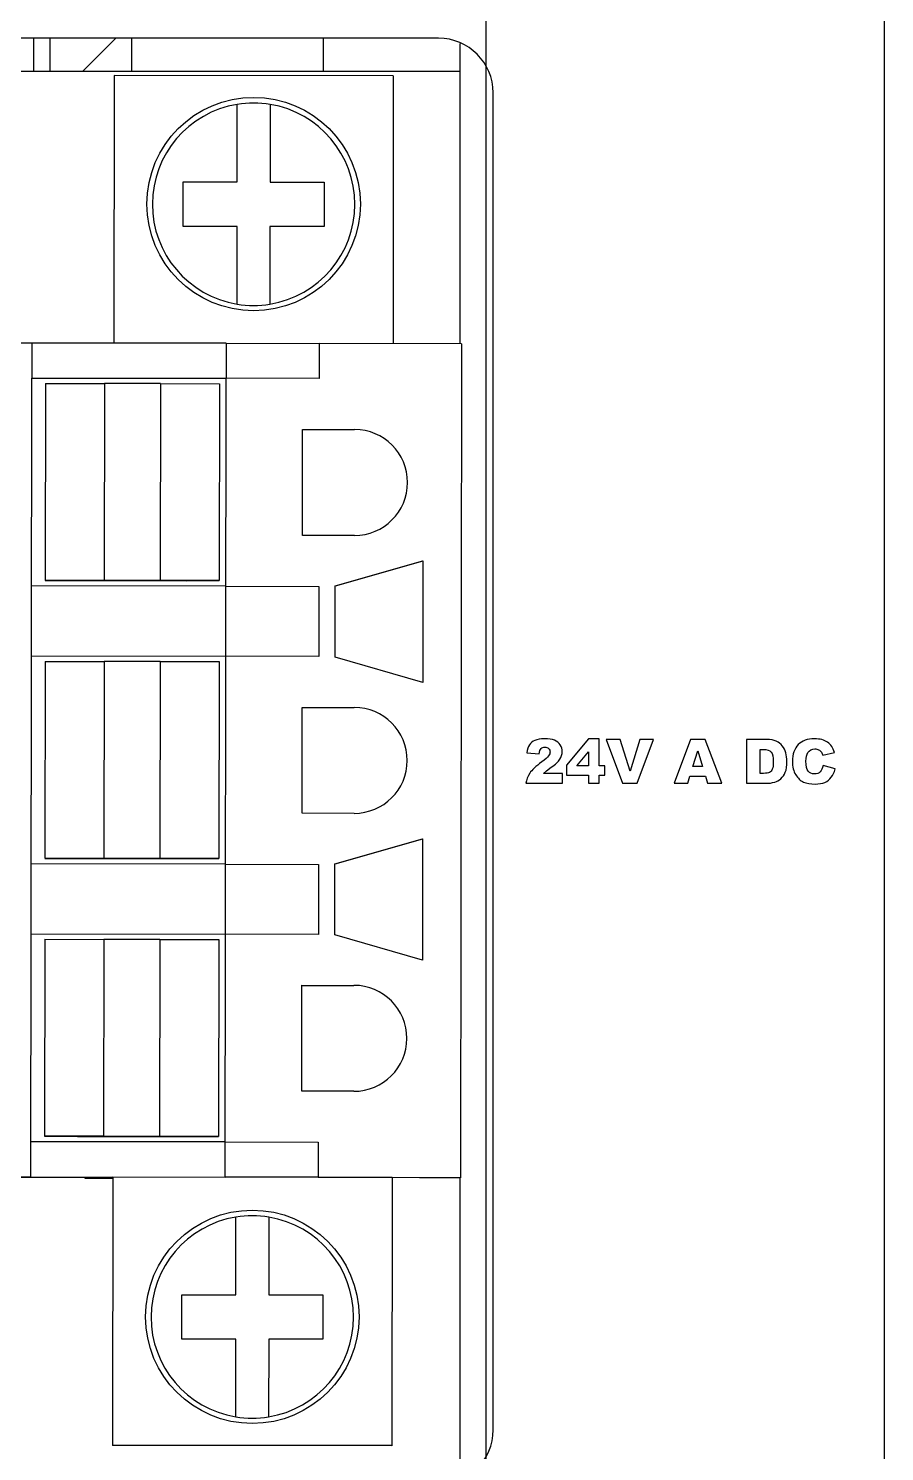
# Model space of a CAD drawing. Header units: millimetres. Extents: x 33 to 632, y -490 to 20.
# Drawn here: x 550.61 to 566.25, y -223.41 to -197.4 of the extents above; entities that cross this region are included whole.
import ezdxf

# ---------------------------------------------------------------- set-up
doc = ezdxf.new("R2010")
doc.units = ezdxf.units.MM
doc.layers.add('02___PRT_ALL_AXES', color=7, linetype='Continuous')
doc.layers.add('03___PRT_ALL_CURVES', color=7, linetype='Continuous')

# ---------------------------------------------------------------- blocks, each defined once
blk = doc.blocks.new('MOD_DIM780')
at = {"linetype": 'Continuous'}
blk.add_line((170.969, 124.511), (170.969, 38.611), dxfattribs=at)
blk = doc.blocks.new('MOD_PWR750')
at = {"color": 7, "linetype": 'Continuous'}
for p, q in [((32.25, 6), (32.25, 124)), ((16.7, 72.42), (16.7, 71.82)), ((17, 72.42), (17, 71.82)), ((18.5, 71.82), (18.5, 72.42)), ((22, 71.82), (22, 72.42)), ((24.5, 66.836), (24.5, 72.325)), ((16.07, 71.82), (24.5, 71.82)), ((18.177, 71.741), (18.171, 66.847)), ((23.276, 71.735), (18.177, 71.741)), ((23.276, 71.735), (23.271, 66.835)), ((20.424, 69.792), (20.426, 71.211)), ((21.026, 71.21), (21.024, 69.791)), ((19.436, 68.98), (19.437, 69.793)), ((19.437, 69.793), (20.424, 69.792)), ((21.024, 69.791), (22.012, 69.79)), ((22.012, 69.79), (22.011, 68.977)), ((20.423, 68.979), (19.436, 68.98)), ((20.422, 67.56), (20.423, 68.979)), ((21.023, 68.979), (21.022, 67.559)), ((22.011, 68.977), (21.023, 68.979)), ((16.671, 66.846), (10.321, 66.854)), ((16.671, 66.848), (16.67, 66.208)), ((20.221, 66.844), (16.671, 66.848)), ((20.221, 66.844), (20.22, 66.204)), ((20.221, 66.844), (21.921, 66.839)), ((21.921, 66.839), (21.92, 66.199)), ((24.521, 66.836), (21.921, 66.839)), ((24.521, 66.836), (24.503, 51.586)), ((16.664, 61.128), (16.67, 66.207)), ((16.67, 66.208), (20.22, 66.204)), ((16.92, 66.109), (16.916, 62.509)), ((16.92, 66.109), (17.999, 66.108)), ((17.999, 66.108), (17.995, 62.508)), ((19.021, 66.106), (17.999, 66.107)), ((19.021, 66.106), (19.016, 62.506)), ((19.021, 66.106), (20.1, 66.105)), ((20.1, 66.105), (20.096, 62.505)), ((20.214, 61.124), (20.22, 66.202)), ((21.92, 66.199), (20.22, 66.204)), ((21.617, 63.332), (21.619, 65.268)), ((21.619, 65.268), (22.569, 65.267)), ((22.569, 65.259), (21.619, 65.26)), ((22.569, 65.267), (22.569, 65.259)), ((22.567, 63.331), (21.617, 63.332)), ((22.216, 62.409), (23.816, 62.868)), ((23.816, 62.861), (22.216, 62.403)), ((23.816, 62.868), (23.814, 60.646)), ((17.995, 62.508), (16.916, 62.509)), ((16.916, 62.508), (17.516, 62.508)), ((17.516, 62.508), (17.516, 62.506)), ((17.516, 62.506), (19.496, 62.503)), ((19.016, 62.506), (17.995, 62.507)), ((20.096, 62.505), (19.016, 62.506)), ((19.496, 62.505), (20.096, 62.505)), ((19.496, 62.503), (19.496, 62.505)), ((20.216, 62.404), (16.666, 62.408)), ((20.216, 62.404), (21.916, 62.399)), ((21.916, 62.399), (21.914, 61.119)), ((22.214, 61.109), (22.216, 62.409)), ((16.658, 56.048), (16.664, 61.127)), ((16.664, 61.128), (20.214, 61.124)), ((16.914, 61.029), (16.91, 57.429)), ((16.914, 61.029), (17.993, 61.028)), ((17.993, 61.028), (17.989, 57.428)), ((19.015, 61.026), (17.993, 61.027)), ((19.015, 61.026), (19.01, 57.426)), ((19.015, 61.026), (20.094, 61.025)), ((20.094, 61.025), (20.09, 57.425)), ((20.208, 56.044), (20.214, 61.122)), ((21.914, 61.119), (20.214, 61.124)), ((23.814, 60.646), (22.214, 61.109)), ((21.611, 58.252), (21.613, 60.188)), ((21.613, 60.188), (22.563, 60.187)), ((22.563, 60.179), (21.613, 60.18)), ((22.563, 60.187), (22.563, 60.179)), ((22.561, 58.251), (21.611, 58.252)), ((22.21, 57.329), (23.81, 57.788)), ((23.81, 57.781), (22.21, 57.323)), ((23.81, 57.788), (23.808, 55.566)), ((20.21, 57.324), (16.66, 57.328)), ((17.989, 57.428), (16.91, 57.429)), ((16.91, 57.428), (17.51, 57.428)), ((17.51, 57.428), (17.51, 57.426)), ((17.51, 57.426), (19.49, 57.423)), ((19.01, 57.426), (17.989, 57.427)), ((20.09, 57.425), (19.01, 57.426)), ((19.49, 57.425), (20.09, 57.425)), ((19.49, 57.423), (19.49, 57.425)), ((20.21, 57.324), (21.91, 57.319)), ((21.91, 57.319), (21.908, 56.039)), ((22.208, 56.029), (22.21, 57.329)), ((16.653, 51.608), (16.658, 56.047)), ((16.658, 56.048), (20.208, 56.044)), ((16.908, 55.949), (16.904, 52.349)), ((16.908, 55.949), (17.987, 55.948)), ((17.987, 55.948), (17.983, 52.348)), ((19.009, 55.946), (17.987, 55.947)), ((19.009, 55.946), (19.005, 52.346)), ((19.009, 55.946), (20.088, 55.945)), ((20.088, 55.945), (20.084, 52.345)), ((20.203, 51.604), (20.208, 56.043)), ((21.908, 56.039), (20.208, 56.044)), ((23.808, 55.566), (22.208, 56.029)), ((21.605, 53.172), (21.607, 55.108)), ((21.607, 55.108), (22.557, 55.107)), ((22.557, 55.099), (21.607, 55.1)), ((22.557, 55.107), (22.557, 55.099)), ((22.555, 53.171), (21.605, 53.172)), ((17.983, 52.348), (16.904, 52.349)), ((16.904, 52.348), (17.504, 52.348)), ((17.504, 52.348), (17.504, 52.346)), ((17.504, 52.346), (19.484, 52.343)), ((19.005, 52.346), (17.983, 52.347)), ((20.084, 52.345), (19.005, 52.346)), ((19.484, 52.345), (20.084, 52.345)), ((19.484, 52.343), (19.484, 52.345)), ((20.204, 52.244), (16.654, 52.248)), ((20.204, 52.244), (21.904, 52.239)), ((21.904, 52.239), (21.903, 51.599)), ((10.303, 51.614), (16.653, 51.606)), ((17.732, 51.594), (10.303, 51.603)), ((16.653, 51.608), (20.203, 51.604)), ((17.64, 51.594), (17.64, 51.58)), ((17.64, 51.58), (18.153, 51.58)), ((17.732, 51.588), (17.732, 51.594)), ((18.153, 51.588), (17.732, 51.588)), ((18.153, 51.601), (18.147, 46.694)), ((23.253, 51.595), (18.153, 51.601)), ((21.903, 51.599), (20.203, 51.604)), ((21.903, 51.599), (24.503, 51.596)), ((23.253, 51.595), (23.247, 46.688)), ((24.503, 51.586), (23.753, 51.587)), ((24.5, 46.075), (24.5, 51.586)), ((20.4, 49.452), (20.402, 50.871)), ((21.002, 50.87), (21, 49.451)), ((19.412, 48.64), (19.413, 49.453)), ((19.413, 49.453), (20.4, 49.452)), ((21, 49.451), (21.988, 49.45)), ((21.988, 49.45), (21.987, 48.637)), ((20.4, 48.639), (19.412, 48.64)), ((20.398, 47.22), (20.4, 48.639)), ((21, 48.639), (20.998, 47.219)), ((21.987, 48.637), (21, 48.639)), ((23.247, 46.695), (18.147, 46.701)), ((23.247, 46.688), (18.147, 46.694))]:
    blk.add_line(p, q, dxfattribs=at)
at = {"color": 2, "linetype": 'Continuous'}
blk.add_line((17.604, 71.82), (18.204, 72.42), dxfattribs=at)
at = {"color": 7, "linetype": 'Continuous'}
for centre in [(20.724, 69.388), (20.7, 49.048)]:
    blk.add_circle(centre, 1.95, dxfattribs=at)
for centre, radius, start, end in [((20.724, 69.385), 1.85, 99.2655, 260.6007), ((20.724, 69.385), 1.85, 80.6007, 99.2655), ((20.724, 69.385), 1.85, 279.2655, 80.6007), ((20.724, 69.385), 1.85, 260.6007, 279.2655), ((22.568, 64.299), 0.968, 269.9331, 89.9331), ((22.562, 59.219), 0.968, 269.9331, 89.9331), ((22.556, 54.139), 0.968, 269.9331, 89.9331), ((20.7, 49.045), 1.85, 99.2655, 260.6007), ((20.7, 49.045), 1.85, 80.6007, 99.2655), ((20.7, 49.045), 1.85, 279.2655, 80.6007), ((20.7, 49.045), 1.85, 260.6007, 279.2655)]:
    blk.add_arc(centre, radius, start, end, dxfattribs=at)
at = {"layer": '02___PRT_ALL_AXES', "color": 7, "linetype": 'Continuous'}
for p, q in [((24.1, 72.42), (16.47, 72.42)), ((25.1, 46.98), (25.1, 71.42))]:
    blk.add_line(p, q, dxfattribs=at)
for centre, start, end in [((24.1, 71.42), 0, 90), ((24.1, 46.98), 270, 0)]:
    blk.add_arc(centre, 1, start, end, dxfattribs=at)
at = {"layer": '03___PRT_ALL_CURVES', "color": 4, "linetype": 'Continuous'}
for p, q in [((26.844, 59.614), (26.439, 59.132)), ((27.038, 59.614), (26.844, 59.614)), ((27.038, 59.122), (27.038, 59.614)), ((27.423, 59.6), (27.165, 59.6)), ((27.165, 59.6), (27.466, 58.8)), ((27.603, 59.024), (27.423, 59.6)), ((27.781, 59.6), (27.603, 59.024)), ((27.734, 58.8), (28.032, 59.6)), ((28.032, 59.6), (27.781, 59.6)), ((28.706, 59.6), (28.405, 58.8)), ((28.975, 59.6), (28.706, 59.6)), ((29.276, 58.8), (28.975, 59.6)), ((30.098, 59.6), (29.731, 59.6)), ((29.731, 59.6), (29.731, 58.8)), ((25.716, 59.358), (25.939, 59.34)), ((26.629, 59.122), (26.844, 59.374)), ((26.844, 59.374), (26.844, 59.122)), ((28.75, 59.105), (28.837, 59.393)), ((28.837, 59.393), (28.926, 59.105)), ((29.978, 59.419), (30.039, 59.419)), ((29.978, 58.982), (29.978, 59.419)), ((31.096, 59.37), (31.12, 59.316)), ((31.12, 59.316), (31.338, 59.365)), ((26.073, 59.03), (26.163, 59.095)), ((26.439, 59.132), (26.439, 58.95)), ((26.844, 59.122), (26.629, 59.122)), ((27.138, 59.122), (27.038, 59.122)), ((27.138, 58.95), (27.138, 59.122)), ((28.926, 59.105), (28.75, 59.105)), ((31.346, 59.062), (31.129, 59.127)), ((25.7, 58.8), (26.367, 58.8)), ((26.02, 58.981), (26.073, 59.03)), ((26.367, 58.981), (26.02, 58.981)), ((26.367, 58.8), (26.367, 58.981)), ((26.439, 58.95), (26.844, 58.95)), ((26.844, 58.95), (26.844, 58.8)), ((26.844, 58.8), (27.038, 58.8)), ((27.038, 58.95), (27.138, 58.95)), ((27.038, 58.8), (27.038, 58.95)), ((27.466, 58.8), (27.734, 58.8)), ((28.405, 58.8), (28.657, 58.8)), ((28.657, 58.8), (28.696, 58.932)), ((28.696, 58.932), (28.977, 58.932)), ((28.977, 58.932), (29.017, 58.8)), ((29.017, 58.8), (29.276, 58.8)), ((29.731, 58.8), (30.098, 58.8)), ((30.038, 58.982), (29.978, 58.982))]:
    blk.add_line(p, q, dxfattribs=at)
for points in [[(25.863, 59.585), (25.82, 59.567), (25.787, 59.539), (25.764, 59.505)], [(26.039, 59.614), (25.964, 59.614), (25.905, 59.604), (25.863, 59.585)], [(26.221, 59.587), (26.177, 59.604), (26.117, 59.614), (26.039, 59.614)], [(26.324, 59.505), (26.299, 59.542), (26.265, 59.569), (26.221, 59.587)], [(30.273, 59.571), (30.228, 59.59), (30.17, 59.6), (30.098, 59.6)], [(30.383, 59.486), (30.354, 59.523), (30.318, 59.551), (30.273, 59.571)], [(30.972, 59.614), (30.843, 59.614), (30.743, 59.578), (30.673, 59.507)], [(31.209, 59.552), (31.152, 59.593), (31.072, 59.614), (30.972, 59.614)], [(25.764, 59.505), (25.741, 59.47), (25.725, 59.42), (25.716, 59.358)], [(25.939, 59.34), (25.945, 59.385), (25.957, 59.417), (25.975, 59.435)], [(25.975, 59.435), (25.993, 59.452), (26.017, 59.461), (26.045, 59.461)], [(26.045, 59.461), (26.072, 59.461), (26.095, 59.453), (26.113, 59.435)], [(26.14, 59.373), (26.14, 59.35), (26.131, 59.327), (26.112, 59.302)], [(26.113, 59.435), (26.131, 59.418), (26.14, 59.397), (26.14, 59.373)], [(26.318, 59.241), (26.347, 59.285), (26.361, 59.332), (26.361, 59.381)], [(26.361, 59.381), (26.361, 59.426), (26.349, 59.467), (26.324, 59.505)], [(30.039, 59.419), (30.103, 59.419), (30.149, 59.403), (30.177, 59.372)], [(30.177, 59.372), (30.204, 59.34), (30.218, 59.282), (30.218, 59.198)], [(30.447, 59.358), (30.434, 59.406), (30.413, 59.449), (30.383, 59.486)], [(30.467, 59.203), (30.467, 59.257), (30.46, 59.309), (30.447, 59.358)], [(30.673, 59.507), (30.603, 59.436), (30.568, 59.334), (30.568, 59.202)], [(30.815, 59.203), (30.815, 59.275), (30.826, 59.327), (30.849, 59.361)], [(30.849, 59.361), (30.879, 59.406), (30.922, 59.429), (30.978, 59.429)], [(30.978, 59.429), (31.003, 59.429), (31.025, 59.423), (31.045, 59.413)], [(31.045, 59.413), (31.065, 59.403), (31.082, 59.388), (31.096, 59.37)], [(31.338, 59.365), (31.31, 59.449), (31.267, 59.512), (31.209, 59.552)], [(25.988, 59.191), (25.881, 59.112), (25.808, 59.043), (25.769, 58.986)], [(26.112, 59.302), (26.094, 59.276), (26.053, 59.239), (25.988, 59.191)], [(26.163, 59.095), (26.238, 59.148), (26.29, 59.196), (26.318, 59.241)], [(30.2, 59.059), (30.187, 59.03), (30.17, 59.01), (30.149, 58.999)], [(30.218, 59.198), (30.218, 59.133), (30.212, 59.087), (30.2, 59.059)], [(30.437, 59.004), (30.457, 59.05), (30.467, 59.117), (30.467, 59.203)], [(30.568, 59.202), (30.568, 59.102), (30.587, 59.021), (30.628, 58.957)], [(30.856, 59.021), (30.829, 59.054), (30.815, 59.115), (30.815, 59.203)], [(31.129, 59.127), (31.118, 59.077), (31.1, 59.038), (31.076, 59.012)], [(31.277, 58.91), (31.308, 58.95), (31.331, 59.001), (31.346, 59.062)], [(25.769, 58.986), (25.731, 58.928), (25.708, 58.865), (25.7, 58.8)], [(30.149, 58.999), (30.127, 58.987), (30.09, 58.982), (30.038, 58.982)], [(30.098, 58.8), (30.141, 58.8), (30.191, 58.807), (30.245, 58.822)], [(30.245, 58.822), (30.284, 58.832), (30.322, 58.853), (30.356, 58.885)], [(30.356, 58.885), (30.391, 58.917), (30.418, 58.957), (30.437, 59.004)], [(30.628, 58.957), (30.668, 58.894), (30.715, 58.849), (30.77, 58.824)], [(30.77, 58.824), (30.825, 58.799), (30.896, 58.786), (30.983, 58.786)], [(30.969, 58.972), (30.92, 58.972), (30.883, 58.988), (30.856, 59.021)], [(31.076, 59.012), (31.052, 58.985), (31.016, 58.972), (30.969, 58.972)], [(30.983, 58.786), (31.055, 58.786), (31.114, 58.797), (31.16, 58.817)], [(31.16, 58.817), (31.207, 58.838), (31.245, 58.869), (31.277, 58.91)]]:
    blk.add_open_spline(points, degree=3, dxfattribs=at)

msp = doc.modelspace()

# ---------------------------------------------------------------- block references
for name, p in [('MOD_DIM780', (388, -270)), ('MOD_PWR750', (534, -270))]:
    msp.add_blockref(name, p)

doc.saveas('drawing.dxf')
